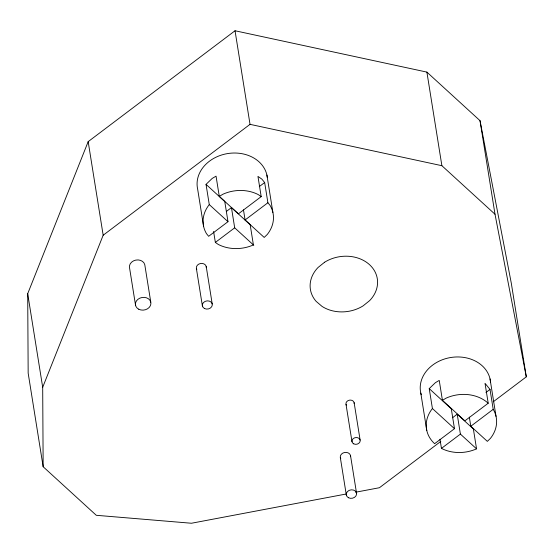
<?xml version="1.0" encoding="UTF-8"?>
<svg xmlns="http://www.w3.org/2000/svg" width="554" height="554" viewBox="0 0 554 554"><rect width="100%" height="100%" fill="white"/><g stroke="black" fill="none" stroke-linecap="round" stroke-linejoin="round"><path stroke-width="0.83" d="M346.409 493.96L191.455 523.246L96.285 515.296L43.157 466.738L28.164 373.147L27.7 293.696L88.176 141.637L235.034 30.754L426.892 72.103L480.02 120.661L511.307 283.239L526.3 376.838L493.205 401.823M43.157 466.738L42.693 387.294L103.169 235.228L88.176 141.637M206.033 184.371L224.751 201.483L227.992 221.697L208.65 236.302L206.483 233.656A35.352 28.891 -9.1 0 1 209.273 204.592L206.033 184.371L212.189 178.43L216.046 176.165L219.287 196.386L238.393 213.844L261.197 196.628L257.956 176.407L261.827 179.081L264.66 182.536L267.894 202.75L270.061 205.389A35.352 28.891 -9.1 0 1 267.277 234.46L264.196 237.431L245.09 219.966L243.469 209.862M429.225 388.624L451.295 408.797L454.481 428.692L434.627 443.685A35.352 28.891 -9.1 0 1 432.418 408.527L429.225 388.624L435.382 382.682L439.239 380.418L442.424 400.32L464.882 420.839L488.206 403.229L485.02 383.333L490.02 389.427L493.205 409.323A35.352 28.891 -9.1 0 1 490.415 438.394L487.34 441.365L470.796 426.248L469.335 417.127M103.169 235.228L250.027 124.345L441.884 165.701L495.013 214.253L526.3 376.838M226.621 211.254L231.454 207.605L250.173 224.709L253.407 244.923A35.352 28.891 -9.1 0 1 218.311 244.466L215.354 242.423L213.595 231.468M259.293 186.587L264.66 182.536M215.354 242.423L234.688 227.819L231.454 207.605M245.09 219.966L267.894 202.75M452.473 417.771L457.209 414.198L473.365 428.962L476.551 448.858A35.352 28.891 -9.1 0 1 441.455 448.401L439.994 439.28M485.941 392.502L490.02 389.427M440.804 441.393L379.435 487.721L355.723 492.201M441.455 448.401L460.395 434.094L457.209 414.198M470.796 426.248L493.205 409.323M219.287 196.386L223.144 194.122A35.352 28.891 -9.1 0 1 258.24 194.586L261.197 196.628M442.424 400.32L446.282 398.056A35.352 28.891 -9.1 0 1 488.206 403.229M209.273 204.592L227.992 221.697M234.688 227.819L253.794 245.284M432.418 408.527L454.481 428.692M460.395 434.094L476.551 448.858M480.02 120.661L495.013 214.253M490.041 378.943L496.038 416.379M426.892 72.103L441.884 165.701M420.798 393.098L426.795 430.534M354.131 402.661L360.128 440.098M346.008 404.323L352.005 441.76M350.523 455.603L356.52 493.046M340.343 457.687L346.34 495.124M266.903 175.009L272.9 212.445M235.034 30.754L250.027 124.345M203.65 226.6L197.653 189.163A35.352 28.891 -9.1 0 1 227.403 153.61A35.352 28.891 -9.1 0 1 267.326 177.488M206.22 266.529L212.217 303.966M196.4 268.538L202.397 305.974M150.785 302.186L144.788 264.75A7.777 6.357 -9.1 0 0 135.765 260.103A7.777 6.357 -9.1 0 0 129.553 267.866L135.55 305.302M27.7 293.696L42.693 387.294M346.34 405.147A4.148 3.386 -9.1 0 1 349.325 400.182A4.148 3.386 -9.1 0 1 354.186 403.547M196.802 269.542A5.014 4.1 -9.1 0 1 200.403 263.531A5.014 4.1 -9.1 0 1 206.289 267.596M340.758 458.726A5.194 4.245 -9.1 0 1 344.491 452.5A5.194 4.245 -9.1 0 1 350.592 456.711M421.227 394.718A35.352 28.891 -9.1 0 1 450.042 357.628A35.352 28.891 -9.1 0 1 490.553 382.26M324.602 262.229L318.086 267.457A33.877 27.679 -9.1 0 0 316.14 301.362L322.068 306.417A33.877 27.679 -9.1 0 0 363.092 305.877L369.608 300.649A33.877 27.679 -9.1 0 0 368.805 264.043A33.877 27.679 -9.1 0 0 324.602 262.229M348.494 497.748A5.194 4.245 -9.1 0 0 356.589 494.154A5.194 4.245 -9.1 0 0 349.207 490.352A5.194 4.245 -9.1 0 0 348.494 497.748M353.729 443.851A4.148 3.386 -9.1 0 0 360.183 440.984A4.148 3.386 -9.1 0 0 354.29 437.951A4.148 3.386 -9.1 0 0 353.729 443.851M204.474 308.509A5.014 4.1 -9.1 0 0 212.286 305.039A5.014 4.1 -9.1 0 0 205.16 301.369A5.014 4.1 -9.1 0 0 204.474 308.509M138.77 309.236A7.777 6.357 -9.1 0 0 150.889 303.848A7.777 6.357 -9.1 0 0 139.837 298.156A7.777 6.357 -9.1 0 0 138.77 309.236"/></g></svg>
